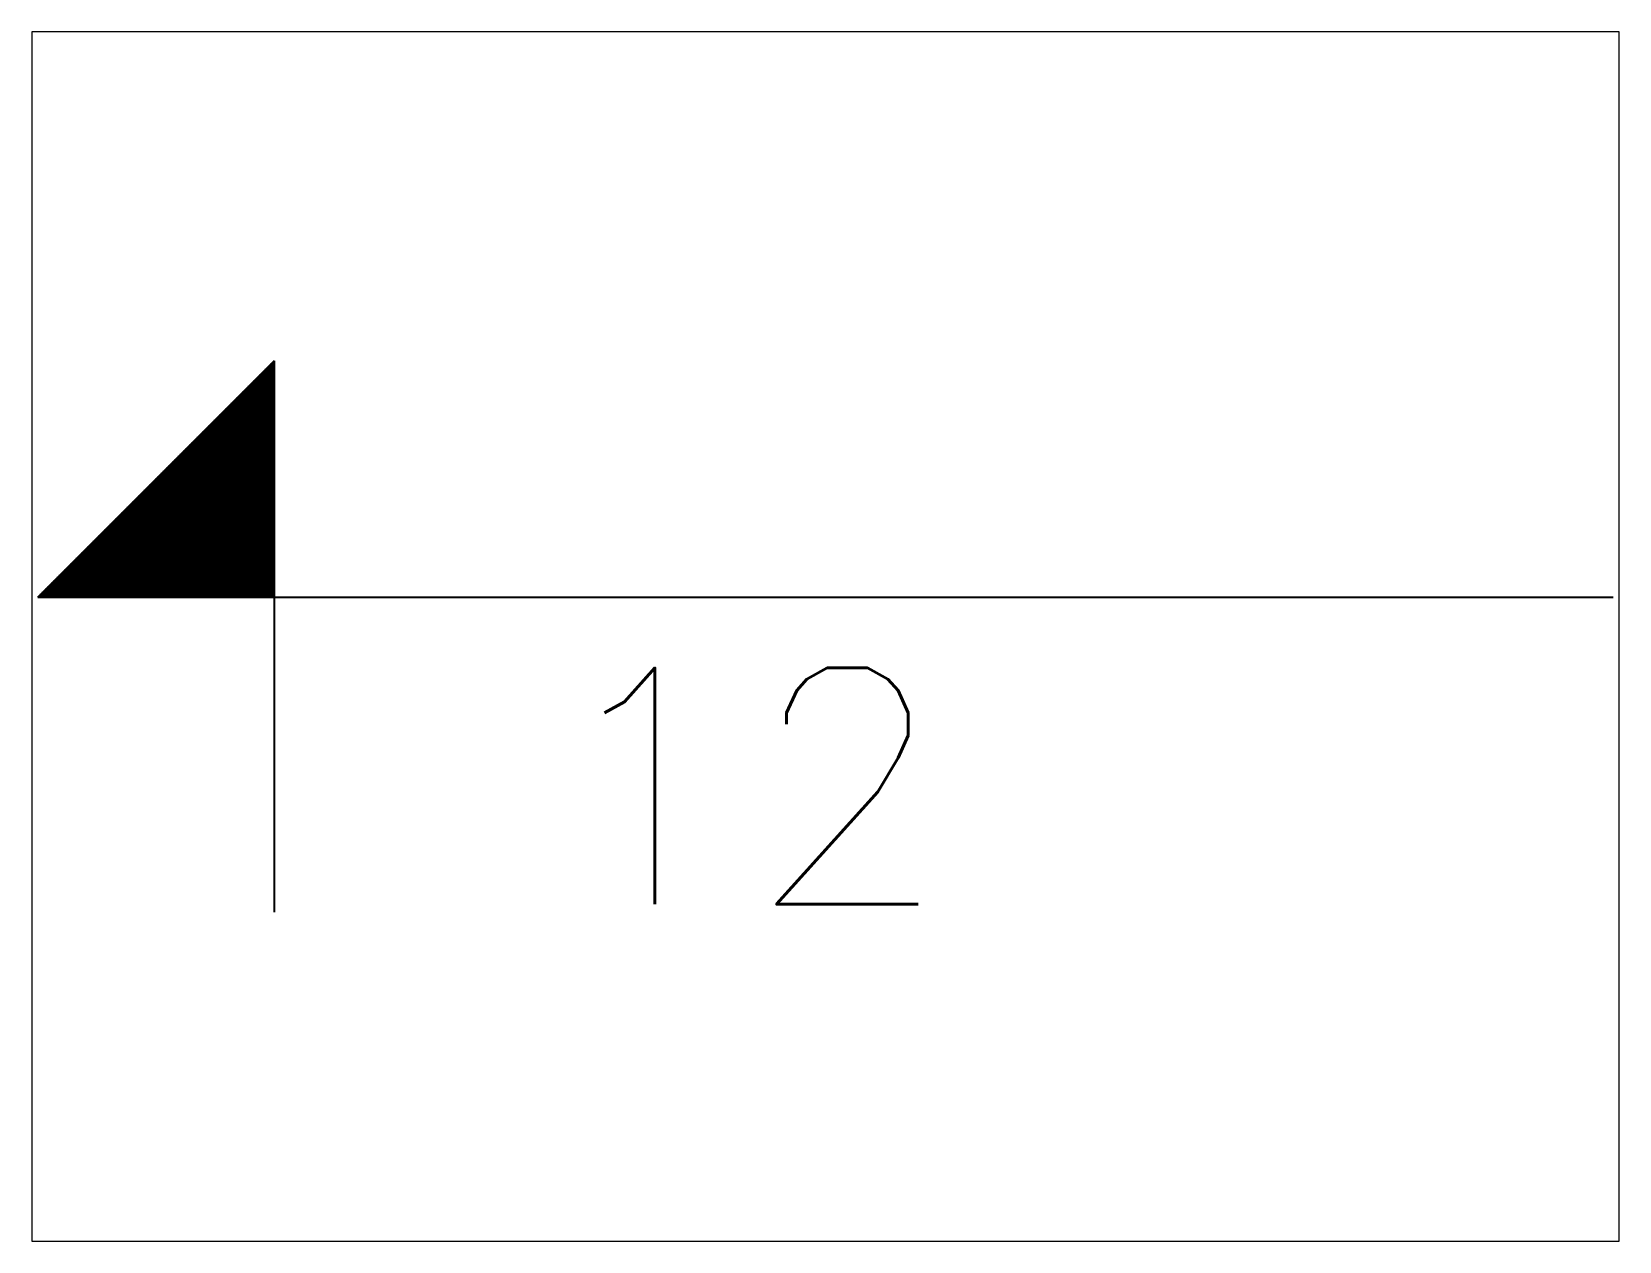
# Paper-space layout 'Layout1' of a CAD drawing. Header units: millimetres. Extents: x 1.05 to 9.45, y 0.8 to 7.2.
# The model-space entities are those that its viewports show. They can reach past a viewport. Long polylines and large blocks are cut down to what shows.
import ezdxf
from ezdxf.enums import TextEntityAlignment as Align

# ---------------------------------------------------------------- set-up
doc = ezdxf.new("R2010")
doc.units = ezdxf.units.MM
doc.header["$MEASUREMENT"] = 0
doc.styles.add('ROMANS', font='romans.shx')

# ---------------------------------------------------------------- blocks, each defined once
blk = doc.blocks.new('_PHOJD1')
for p, q in [((0, 0), (0, 7)), ((-3, 3), (17, 3)), ((0, 3), (-3, 3)), ((0, 0), (-3, 3))]:
    blk.add_line(p, q)
blk.add_solid([(-3, 3), (0, 3), (0, 0)])
blk = doc.blocks.new('ELEV_ARROW_C2')
at = {"xscale": -0.3333333333333334, "yscale": 0.3333333333333335, "zscale": 0.3333333333333334, "rotation": 180}
blk.add_blockref('_PHOJD1', (0.0024, 0), dxfattribs=at)
at = {"style": 'ROMANS'}
blk.add_attdef('NUMBER', text='', height=1, dxfattribs=at).set_placement((2, -2.3), align=Align.CENTER)

msp = doc.modelspace()

# ---------------------------------------------------------------- hatches: boundary and pattern name
h = msp.add_hatch()
h.set_pattern_fill('USER', color=256, scale=0.008, angle=90, style=0, pattern_type=0)
h.set_pattern_definition([(90, (0, 0), (-0.008, 5e-19), [])])
h.paths.add_polyline_path([(-0.9976, -1), (0.0024, 0), (0.0024, -1)])

# ---------------------------------------------------------------- linework, layer by layer
for p, q in [((-0.9976, -1), (0.0024, 0)), ((0.0024, 0), (0.0024, -1)), ((0.0024, -1), (-0.9976, -1))]:
    msp.add_line(p, q)

# ---------------------------------------------------------------- block references
msp.add_blockref('ELEV_ARROW_C2', (0, 0)).add_auto_attribs({'NUMBER': '12'})

psp = doc.layouts.get("Layout1")

# ---------------------------------------------------------------- viewports
at = {"layer": '0'}
psp.add_viewport(center=(5.25, 4), size=(8.4, 6.4), view_center_point=(2.3359, -1.1668), view_height=5.118421, dxfattribs=at)

doc.saveas('drawing.dxf')
